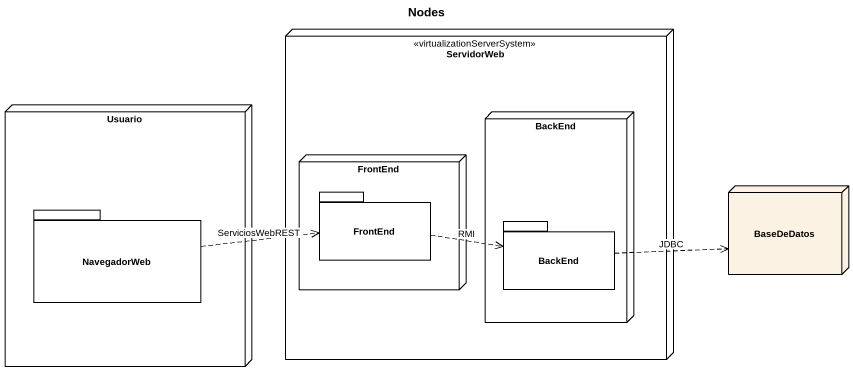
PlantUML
@startuml
title Nodes
node ServidorWeb <<virtualizationServerSystem>> {
  node BackEnd {
    package "BackEnd" as BackEnd_2 {
    }
  }
  node FrontEnd {
    package "FrontEnd" as FrontEnd_2 {
    }
  }
}
node Usuario {
  package NavegadorWeb {
  }
}
node BaseDeDatos
NavegadorWeb .right.> FrontEnd_2 : ServiciosWebREST
FrontEnd_2 .right.> BackEnd_2 : RMI
BackEnd_2 .right.> BaseDeDatos : JDBC
@enduml
